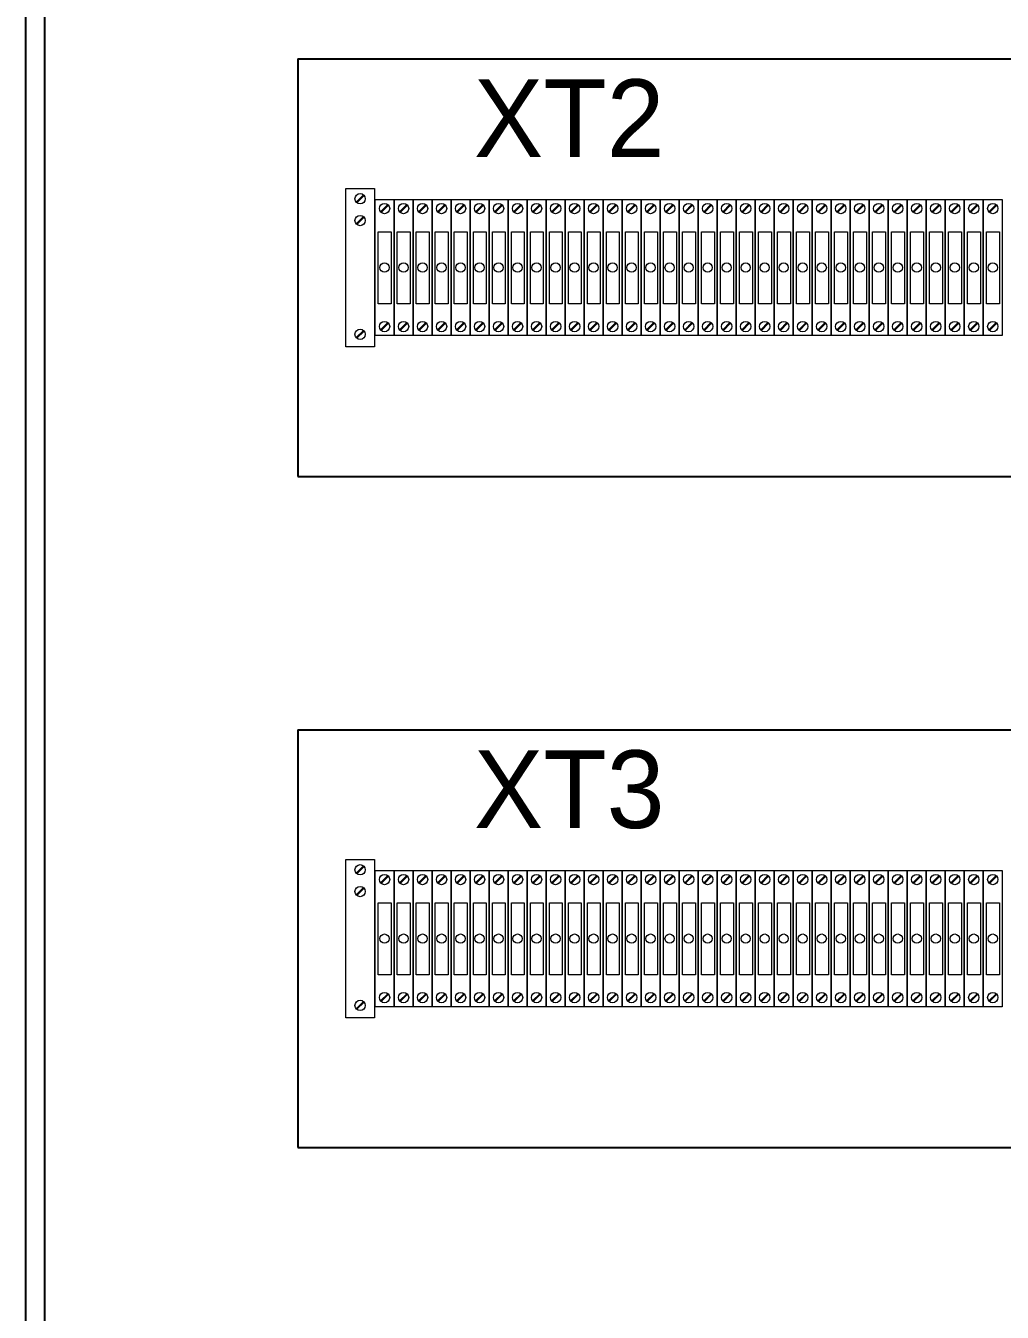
# Model space of a CAD drawing. Header units: millimetres. Extents: x 32626 to 72822, y 60047 to 123188.
# Drawn here: x 49300.3 to 49608.7, y 61860.1 to 62266.4 of the extents above; entities that cross this region are included whole.
import ezdxf

# ---------------------------------------------------------------- set-up
doc = ezdxf.new("R2010")
doc.units = ezdxf.units.MM
doc.header["$LTSCALE"] = 10
doc.layers.add('1轮廓实线层', color=7, linetype='Continuous')
doc.layers.add('6文字层', color=3, linetype='Continuous')
doc.styles.add('样式 1', font='SIMYOU.TTF', dxfattribs={"width": 0.9, "height": 12})

msp = doc.modelspace()

# ---------------------------------------------------------------- linework, layer by layer
at = {"layer": '1轮廓实线层'}
for p, q in [((49300.33, 60770.88), (49300.33, 62670.88)), ((49306.27, 62670.88), (49306.27, 61158.06)), ((49386.27, 62255.97), (49386.27, 62124.03)), ((49386.27, 62255.97), (49914.77, 62255.97)), ((49386.27, 62124.03), (49914.77, 62124.03)), ((49386.27, 62044.03), (49386.27, 61912.09)), ((49386.27, 62044.03), (49914.77, 62044.03)), ((49386.27, 61912.09), (49914.77, 61912.09))]:
    msp.add_line(p, q, dxfattribs=at)
at = {"layer": '1轮廓实线层', "lineweight": 13}
for p, q in [((49401.4, 62215), (49410.4, 62215)), ((49401.4, 62165), (49401.4, 62215)), ((49410.4, 62215), (49410.4, 62165)), ((49404.65, 62210.73), (49406.95, 62213.03)), ((49404.85, 62210.53), (49407.15, 62212.83)), ((49410.61, 62168.54), (49410.61, 62211.54)), ((49410.61, 62211.54), (49416.61, 62211.54)), ((49416.61, 62211.54), (49416.61, 62168.54)), ((49416.62, 62211.54), (49422.62, 62211.54)), ((49416.62, 62168.54), (49416.62, 62211.54)), ((49422.62, 62211.54), (49422.62, 62168.54)), ((49422.62, 62211.54), (49428.62, 62211.54)), ((49422.62, 62168.54), (49422.62, 62211.54)), ((49428.62, 62211.54), (49428.62, 62168.54)), ((49428.62, 62211.54), (49434.62, 62211.54)), ((49428.62, 62168.54), (49428.62, 62211.54)), ((49434.62, 62211.54), (49434.62, 62168.54)), ((49434.62, 62211.54), (49440.62, 62211.54)), ((49434.62, 62168.54), (49434.62, 62211.54)), ((49440.62, 62211.54), (49440.62, 62168.54)), ((49440.62, 62211.54), (49446.62, 62211.54)), ((49440.62, 62168.54), (49440.62, 62211.54)), ((49446.62, 62211.54), (49446.62, 62168.54)), ((49446.62, 62211.54), (49452.62, 62211.54)), ((49446.62, 62168.54), (49446.62, 62211.54)), ((49452.62, 62211.54), (49452.62, 62168.54)), ((49452.62, 62211.54), (49458.62, 62211.54)), ((49452.62, 62168.54), (49452.62, 62211.54)), ((49458.62, 62211.54), (49458.62, 62168.54)), ((49458.62, 62211.54), (49464.62, 62211.54)), ((49458.62, 62168.54), (49458.62, 62211.54)), ((49464.62, 62211.54), (49464.62, 62168.54)), ((49464.63, 62211.54), (49470.63, 62211.54)), ((49464.63, 62168.54), (49464.63, 62211.54)), ((49470.63, 62211.54), (49470.63, 62168.54)), ((49470.63, 62211.54), (49476.63, 62211.54)), ((49470.63, 62168.54), (49470.63, 62211.54)), ((49476.63, 62211.54), (49476.63, 62168.54)), ((49476.63, 62211.54), (49482.63, 62211.54)), ((49476.63, 62168.54), (49476.63, 62211.54)), ((49482.63, 62211.54), (49482.63, 62168.54)), ((49482.63, 62211.54), (49488.63, 62211.54)), ((49482.63, 62168.54), (49482.63, 62211.54)), ((49488.63, 62211.54), (49488.63, 62168.54)), ((49488.63, 62211.54), (49494.63, 62211.54)), ((49488.63, 62168.54), (49488.63, 62211.54)), ((49494.63, 62211.54), (49494.63, 62168.54)), ((49494.63, 62211.54), (49500.63, 62211.54)), ((49494.63, 62168.54), (49494.63, 62211.54)), ((49500.63, 62211.54), (49500.63, 62168.54)), ((49500.63, 62211.54), (49506.63, 62211.54)), ((49500.63, 62168.54), (49500.63, 62211.54)), ((49506.63, 62211.54), (49506.63, 62168.54)), ((49506.64, 62211.54), (49512.64, 62211.54)), ((49506.64, 62168.54), (49506.64, 62211.54)), ((49512.64, 62211.54), (49512.64, 62168.54)), ((49512.64, 62211.54), (49518.64, 62211.54)), ((49512.64, 62168.54), (49512.64, 62211.54)), ((49518.64, 62211.54), (49518.64, 62168.54)), ((49518.64, 62211.54), (49524.64, 62211.54)), ((49518.64, 62168.54), (49518.64, 62211.54)), ((49524.64, 62211.54), (49524.64, 62168.54)), ((49524.64, 62211.54), (49530.64, 62211.54)), ((49524.64, 62168.54), (49524.64, 62211.54)), ((49530.64, 62211.54), (49530.64, 62168.54)), ((49530.64, 62211.54), (49536.64, 62211.54)), ((49530.64, 62168.54), (49530.64, 62211.54)), ((49536.64, 62211.54), (49536.64, 62168.54)), ((49536.64, 62211.54), (49542.64, 62211.54)), ((49536.64, 62168.54), (49536.64, 62211.54)), ((49542.64, 62211.54), (49542.64, 62168.54)), ((49542.64, 62211.54), (49548.64, 62211.54)), ((49542.64, 62168.54), (49542.64, 62211.54)), ((49548.64, 62211.54), (49548.64, 62168.54)), ((49548.64, 62211.54), (49554.64, 62211.54)), ((49548.64, 62168.54), (49548.64, 62211.54)), ((49554.64, 62211.54), (49554.64, 62168.54)), ((49554.65, 62211.54), (49560.65, 62211.54)), ((49554.65, 62168.54), (49554.65, 62211.54)), ((49560.65, 62211.54), (49560.65, 62168.54)), ((49560.65, 62211.54), (49566.65, 62211.54)), ((49560.65, 62168.54), (49560.65, 62211.54)), ((49566.65, 62211.54), (49566.65, 62168.54)), ((49566.65, 62211.54), (49572.65, 62211.54)), ((49566.65, 62168.54), (49566.65, 62211.54)), ((49572.65, 62211.54), (49572.65, 62168.54)), ((49572.65, 62211.54), (49578.65, 62211.54)), ((49572.65, 62168.54), (49572.65, 62211.54)), ((49578.65, 62211.54), (49578.65, 62168.54)), ((49578.65, 62211.54), (49584.65, 62211.54)), ((49578.65, 62168.54), (49578.65, 62211.54)), ((49584.65, 62211.54), (49584.65, 62168.54)), ((49584.65, 62211.54), (49590.65, 62211.54)), ((49584.65, 62168.54), (49584.65, 62211.54)), ((49590.65, 62211.54), (49590.65, 62168.54)), ((49590.65, 62211.54), (49596.65, 62211.54)), ((49590.65, 62168.54), (49590.65, 62211.54)), ((49596.65, 62211.54), (49596.65, 62168.54)), ((49596.66, 62211.54), (49602.66, 62211.54)), ((49596.66, 62168.54), (49596.66, 62211.54)), ((49602.66, 62211.54), (49602.66, 62168.54)), ((49602.66, 62211.54), (49608.66, 62211.54)), ((49602.66, 62168.54), (49602.66, 62211.54)), ((49608.66, 62211.54), (49608.66, 62168.54)), ((49412.36, 62207.64), (49414.66, 62209.94)), ((49412.57, 62207.44), (49414.86, 62209.74)), ((49418.37, 62207.64), (49420.66, 62209.94)), ((49418.57, 62207.44), (49420.87, 62209.74)), ((49424.37, 62207.64), (49426.67, 62209.94)), ((49424.57, 62207.44), (49426.87, 62209.74)), ((49430.37, 62207.64), (49432.67, 62209.94)), ((49430.57, 62207.44), (49432.87, 62209.74)), ((49436.37, 62207.64), (49438.67, 62209.94)), ((49436.57, 62207.44), (49438.87, 62209.74)), ((49442.37, 62207.64), (49444.67, 62209.94)), ((49442.57, 62207.44), (49444.87, 62209.74)), ((49448.37, 62207.64), (49450.67, 62209.94)), ((49448.57, 62207.44), (49450.87, 62209.74)), ((49454.37, 62207.64), (49456.67, 62209.94)), ((49454.58, 62207.44), (49456.87, 62209.74)), ((49460.38, 62207.64), (49462.67, 62209.94)), ((49460.58, 62207.44), (49462.88, 62209.74)), ((49466.38, 62207.64), (49468.67, 62209.94)), ((49466.58, 62207.44), (49468.88, 62209.74)), ((49472.38, 62207.64), (49474.68, 62209.94)), ((49472.58, 62207.44), (49474.88, 62209.74)), ((49478.38, 62207.64), (49480.68, 62209.94)), ((49478.58, 62207.44), (49480.88, 62209.74)), ((49484.38, 62207.64), (49486.68, 62209.94)), ((49484.58, 62207.44), (49486.88, 62209.74)), ((49490.38, 62207.64), (49492.68, 62209.94)), ((49490.58, 62207.44), (49492.88, 62209.74)), ((49496.38, 62207.64), (49498.68, 62209.94)), ((49496.58, 62207.44), (49498.88, 62209.74)), ((49502.38, 62207.64), (49504.68, 62209.94)), ((49502.59, 62207.44), (49504.88, 62209.74)), ((49508.39, 62207.64), (49510.68, 62209.94)), ((49508.59, 62207.44), (49510.89, 62209.74)), ((49514.39, 62207.64), (49516.69, 62209.94)), ((49514.59, 62207.44), (49516.89, 62209.74)), ((49520.39, 62207.64), (49522.69, 62209.94)), ((49520.59, 62207.44), (49522.89, 62209.74)), ((49526.39, 62207.64), (49528.69, 62209.94)), ((49526.59, 62207.44), (49528.89, 62209.74)), ((49532.39, 62207.64), (49534.69, 62209.94)), ((49532.59, 62207.44), (49534.89, 62209.74)), ((49538.39, 62207.64), (49540.69, 62209.94)), ((49538.59, 62207.44), (49540.89, 62209.74)), ((49544.39, 62207.64), (49546.69, 62209.94)), ((49544.6, 62207.44), (49546.89, 62209.74)), ((49550.4, 62207.64), (49552.69, 62209.94)), ((49550.6, 62207.44), (49552.9, 62209.74)), ((49556.4, 62207.64), (49558.69, 62209.94)), ((49556.6, 62207.44), (49558.9, 62209.74)), ((49562.4, 62207.64), (49564.7, 62209.94)), ((49562.6, 62207.44), (49564.9, 62209.74)), ((49568.4, 62207.64), (49570.7, 62209.94)), ((49568.6, 62207.44), (49570.9, 62209.74)), ((49574.4, 62207.64), (49576.7, 62209.94)), ((49574.6, 62207.44), (49576.9, 62209.74)), ((49580.4, 62207.64), (49582.7, 62209.94)), ((49580.6, 62207.44), (49582.9, 62209.74)), ((49586.4, 62207.64), (49588.7, 62209.94)), ((49586.6, 62207.44), (49588.9, 62209.74)), ((49592.4, 62207.64), (49594.7, 62209.94)), ((49592.61, 62207.44), (49594.9, 62209.74)), ((49598.41, 62207.64), (49600.7, 62209.94)), ((49598.61, 62207.44), (49600.91, 62209.74)), ((49604.41, 62207.64), (49606.71, 62209.94)), ((49604.61, 62207.44), (49606.91, 62209.74)), ((49404.65, 62203.86), (49406.95, 62206.15)), ((49404.85, 62203.65), (49407.15, 62205.95)), ((49404.65, 62167.91), (49406.95, 62170.21)), ((49404.85, 62167.71), (49407.15, 62170.01)), ((49412.36, 62170.35), (49414.66, 62172.65)), ((49412.57, 62170.15), (49414.86, 62172.44)), ((49418.37, 62170.35), (49420.66, 62172.65)), ((49418.57, 62170.15), (49420.87, 62172.44)), ((49424.37, 62170.35), (49426.67, 62172.65)), ((49424.57, 62170.15), (49426.87, 62172.44)), ((49430.37, 62170.35), (49432.67, 62172.65)), ((49430.57, 62170.15), (49432.87, 62172.44)), ((49436.37, 62170.35), (49438.67, 62172.65)), ((49436.57, 62170.15), (49438.87, 62172.44)), ((49442.37, 62170.35), (49444.67, 62172.65)), ((49442.57, 62170.15), (49444.87, 62172.44)), ((49448.37, 62170.35), (49450.67, 62172.65)), ((49448.57, 62170.15), (49450.87, 62172.44)), ((49454.37, 62170.35), (49456.67, 62172.65)), ((49454.58, 62170.15), (49456.87, 62172.44)), ((49460.38, 62170.35), (49462.67, 62172.65)), ((49460.58, 62170.15), (49462.88, 62172.44)), ((49466.38, 62170.35), (49468.67, 62172.65)), ((49466.58, 62170.15), (49468.88, 62172.44)), ((49472.38, 62170.35), (49474.68, 62172.65)), ((49472.58, 62170.15), (49474.88, 62172.44)), ((49478.38, 62170.35), (49480.68, 62172.65)), ((49478.58, 62170.15), (49480.88, 62172.44)), ((49484.38, 62170.35), (49486.68, 62172.65)), ((49484.58, 62170.15), (49486.88, 62172.44)), ((49490.38, 62170.35), (49492.68, 62172.65)), ((49490.58, 62170.15), (49492.88, 62172.44)), ((49496.38, 62170.35), (49498.68, 62172.65)), ((49496.58, 62170.15), (49498.88, 62172.44)), ((49502.38, 62170.35), (49504.68, 62172.65)), ((49502.59, 62170.15), (49504.88, 62172.44)), ((49508.39, 62170.35), (49510.68, 62172.65)), ((49508.59, 62170.15), (49510.89, 62172.44)), ((49514.39, 62170.35), (49516.69, 62172.65)), ((49514.59, 62170.15), (49516.89, 62172.44)), ((49520.39, 62170.35), (49522.69, 62172.65)), ((49520.59, 62170.15), (49522.89, 62172.44)), ((49526.39, 62170.35), (49528.69, 62172.65)), ((49526.59, 62170.15), (49528.89, 62172.44)), ((49532.39, 62170.35), (49534.69, 62172.65)), ((49532.59, 62170.15), (49534.89, 62172.44)), ((49538.39, 62170.35), (49540.69, 62172.65)), ((49538.59, 62170.15), (49540.89, 62172.44)), ((49544.39, 62170.35), (49546.69, 62172.65)), ((49544.6, 62170.15), (49546.89, 62172.44)), ((49550.4, 62170.35), (49552.69, 62172.65)), ((49550.6, 62170.15), (49552.9, 62172.44)), ((49556.4, 62170.35), (49558.69, 62172.65)), ((49556.6, 62170.15), (49558.9, 62172.44)), ((49562.4, 62170.35), (49564.7, 62172.65)), ((49562.6, 62170.15), (49564.9, 62172.44)), ((49568.4, 62170.35), (49570.7, 62172.65)), ((49568.6, 62170.15), (49570.9, 62172.44)), ((49574.4, 62170.35), (49576.7, 62172.65)), ((49574.6, 62170.15), (49576.9, 62172.44)), ((49580.4, 62170.35), (49582.7, 62172.65)), ((49580.6, 62170.15), (49582.9, 62172.44)), ((49586.4, 62170.35), (49588.7, 62172.65)), ((49586.6, 62170.15), (49588.9, 62172.44)), ((49592.4, 62170.35), (49594.7, 62172.65)), ((49592.61, 62170.15), (49594.9, 62172.44)), ((49598.41, 62170.35), (49600.7, 62172.65)), ((49598.61, 62170.15), (49600.91, 62172.44)), ((49604.41, 62170.35), (49606.71, 62172.65)), ((49604.61, 62170.15), (49606.91, 62172.44)), ((49416.61, 62168.54), (49410.61, 62168.54)), ((49422.62, 62168.54), (49416.62, 62168.54)), ((49428.62, 62168.54), (49422.62, 62168.54)), ((49434.62, 62168.54), (49428.62, 62168.54)), ((49440.62, 62168.54), (49434.62, 62168.54)), ((49446.62, 62168.54), (49440.62, 62168.54)), ((49452.62, 62168.54), (49446.62, 62168.54)), ((49458.62, 62168.54), (49452.62, 62168.54)), ((49464.62, 62168.54), (49458.62, 62168.54)), ((49470.63, 62168.54), (49464.63, 62168.54)), ((49476.63, 62168.54), (49470.63, 62168.54)), ((49482.63, 62168.54), (49476.63, 62168.54)), ((49488.63, 62168.54), (49482.63, 62168.54)), ((49494.63, 62168.54), (49488.63, 62168.54)), ((49500.63, 62168.54), (49494.63, 62168.54)), ((49506.63, 62168.54), (49500.63, 62168.54)), ((49512.64, 62168.54), (49506.64, 62168.54)), ((49518.64, 62168.54), (49512.64, 62168.54)), ((49524.64, 62168.54), (49518.64, 62168.54)), ((49530.64, 62168.54), (49524.64, 62168.54)), ((49536.64, 62168.54), (49530.64, 62168.54)), ((49542.64, 62168.54), (49536.64, 62168.54)), ((49548.64, 62168.54), (49542.64, 62168.54)), ((49554.64, 62168.54), (49548.64, 62168.54)), ((49560.65, 62168.54), (49554.65, 62168.54)), ((49566.65, 62168.54), (49560.65, 62168.54)), ((49572.65, 62168.54), (49566.65, 62168.54)), ((49578.65, 62168.54), (49572.65, 62168.54)), ((49584.65, 62168.54), (49578.65, 62168.54)), ((49590.65, 62168.54), (49584.65, 62168.54)), ((49596.65, 62168.54), (49590.65, 62168.54)), ((49602.66, 62168.54), (49596.66, 62168.54)), ((49608.66, 62168.54), (49602.66, 62168.54)), ((49410.4, 62165), (49401.4, 62165)), ((49401.4, 62003.06), (49410.4, 62003.06)), ((49401.4, 61953.06), (49401.4, 62003.06)), ((49404.65, 61998.79), (49406.95, 62001.09)), ((49404.85, 61998.59), (49407.15, 62000.89)), ((49410.4, 62003.06), (49410.4, 61953.06)), ((49410.61, 61956.6), (49410.61, 61999.6)), ((49410.61, 61999.6), (49416.61, 61999.6)), ((49416.61, 61999.6), (49416.61, 61956.6)), ((49416.62, 61999.6), (49422.62, 61999.6)), ((49416.62, 61956.6), (49416.62, 61999.6)), ((49422.62, 61999.6), (49422.62, 61956.6)), ((49422.62, 61999.6), (49428.62, 61999.6)), ((49422.62, 61956.6), (49422.62, 61999.6)), ((49428.62, 61999.6), (49428.62, 61956.6)), ((49428.62, 61999.6), (49434.62, 61999.6)), ((49428.62, 61956.6), (49428.62, 61999.6)), ((49434.62, 61999.6), (49434.62, 61956.6)), ((49434.62, 61999.6), (49440.62, 61999.6)), ((49434.62, 61956.6), (49434.62, 61999.6)), ((49440.62, 61999.6), (49440.62, 61956.6)), ((49440.62, 61999.6), (49446.62, 61999.6)), ((49440.62, 61956.6), (49440.62, 61999.6)), ((49446.62, 61999.6), (49446.62, 61956.6)), ((49446.62, 61999.6), (49452.62, 61999.6)), ((49446.62, 61956.6), (49446.62, 61999.6)), ((49452.62, 61999.6), (49452.62, 61956.6)), ((49452.62, 61999.6), (49458.62, 61999.6)), ((49452.62, 61956.6), (49452.62, 61999.6)), ((49458.62, 61999.6), (49458.62, 61956.6)), ((49458.62, 61999.6), (49464.62, 61999.6)), ((49458.62, 61956.6), (49458.62, 61999.6)), ((49464.62, 61999.6), (49464.62, 61956.6)), ((49464.63, 61999.6), (49470.63, 61999.6)), ((49464.63, 61956.6), (49464.63, 61999.6)), ((49470.63, 61999.6), (49470.63, 61956.6)), ((49470.63, 61999.6), (49476.63, 61999.6)), ((49470.63, 61956.6), (49470.63, 61999.6)), ((49476.63, 61999.6), (49476.63, 61956.6)), ((49476.63, 61999.6), (49482.63, 61999.6)), ((49476.63, 61956.6), (49476.63, 61999.6)), ((49482.63, 61999.6), (49482.63, 61956.6)), ((49482.63, 61999.6), (49488.63, 61999.6)), ((49482.63, 61956.6), (49482.63, 61999.6)), ((49488.63, 61999.6), (49488.63, 61956.6)), ((49488.63, 61999.6), (49494.63, 61999.6)), ((49488.63, 61956.6), (49488.63, 61999.6)), ((49494.63, 61999.6), (49494.63, 61956.6)), ((49494.63, 61999.6), (49500.63, 61999.6)), ((49494.63, 61956.6), (49494.63, 61999.6)), ((49500.63, 61999.6), (49500.63, 61956.6)), ((49500.63, 61999.6), (49506.63, 61999.6)), ((49500.63, 61956.6), (49500.63, 61999.6)), ((49506.63, 61999.6), (49506.63, 61956.6)), ((49506.64, 61999.6), (49512.64, 61999.6)), ((49506.64, 61956.6), (49506.64, 61999.6)), ((49512.64, 61999.6), (49512.64, 61956.6)), ((49512.64, 61999.6), (49518.64, 61999.6)), ((49512.64, 61956.6), (49512.64, 61999.6)), ((49518.64, 61999.6), (49518.64, 61956.6)), ((49518.64, 61999.6), (49524.64, 61999.6)), ((49518.64, 61956.6), (49518.64, 61999.6)), ((49524.64, 61999.6), (49524.64, 61956.6)), ((49524.64, 61999.6), (49530.64, 61999.6)), ((49524.64, 61956.6), (49524.64, 61999.6)), ((49530.64, 61999.6), (49530.64, 61956.6)), ((49530.64, 61999.6), (49536.64, 61999.6)), ((49530.64, 61956.6), (49530.64, 61999.6)), ((49536.64, 61999.6), (49536.64, 61956.6)), ((49536.64, 61999.6), (49542.64, 61999.6)), ((49536.64, 61956.6), (49536.64, 61999.6)), ((49542.64, 61999.6), (49542.64, 61956.6)), ((49542.64, 61999.6), (49548.64, 61999.6)), ((49542.64, 61956.6), (49542.64, 61999.6)), ((49548.64, 61999.6), (49548.64, 61956.6)), ((49548.64, 61999.6), (49554.64, 61999.6)), ((49548.64, 61956.6), (49548.64, 61999.6)), ((49554.64, 61999.6), (49554.64, 61956.6)), ((49554.65, 61999.6), (49560.65, 61999.6)), ((49554.65, 61956.6), (49554.65, 61999.6)), ((49560.65, 61999.6), (49560.65, 61956.6)), ((49560.65, 61999.6), (49566.65, 61999.6)), ((49560.65, 61956.6), (49560.65, 61999.6)), ((49566.65, 61999.6), (49566.65, 61956.6)), ((49566.65, 61999.6), (49572.65, 61999.6)), ((49566.65, 61956.6), (49566.65, 61999.6)), ((49572.65, 61999.6), (49572.65, 61956.6)), ((49572.65, 61999.6), (49578.65, 61999.6)), ((49572.65, 61956.6), (49572.65, 61999.6)), ((49578.65, 61999.6), (49578.65, 61956.6)), ((49578.65, 61999.6), (49584.65, 61999.6)), ((49578.65, 61956.6), (49578.65, 61999.6)), ((49584.65, 61999.6), (49584.65, 61956.6)), ((49584.65, 61999.6), (49590.65, 61999.6)), ((49584.65, 61956.6), (49584.65, 61999.6)), ((49590.65, 61999.6), (49590.65, 61956.6)), ((49590.65, 61999.6), (49596.65, 61999.6)), ((49590.65, 61956.6), (49590.65, 61999.6)), ((49596.65, 61999.6), (49596.65, 61956.6)), ((49596.66, 61999.6), (49602.66, 61999.6)), ((49596.66, 61956.6), (49596.66, 61999.6)), ((49602.66, 61999.6), (49602.66, 61956.6)), ((49602.66, 61999.6), (49608.66, 61999.6)), ((49602.66, 61956.6), (49602.66, 61999.6)), ((49608.66, 61999.6), (49608.66, 61956.6)), ((49412.36, 61995.7), (49414.66, 61998)), ((49412.57, 61995.5), (49414.86, 61997.8)), ((49418.37, 61995.7), (49420.66, 61998)), ((49418.57, 61995.5), (49420.87, 61997.8)), ((49424.37, 61995.7), (49426.67, 61998)), ((49424.57, 61995.5), (49426.87, 61997.8)), ((49430.37, 61995.7), (49432.67, 61998)), ((49430.57, 61995.5), (49432.87, 61997.8)), ((49436.37, 61995.7), (49438.67, 61998)), ((49436.57, 61995.5), (49438.87, 61997.8)), ((49442.37, 61995.7), (49444.67, 61998)), ((49442.57, 61995.5), (49444.87, 61997.8)), ((49448.37, 61995.7), (49450.67, 61998)), ((49448.57, 61995.5), (49450.87, 61997.8)), ((49454.37, 61995.7), (49456.67, 61998)), ((49454.58, 61995.5), (49456.87, 61997.8)), ((49460.38, 61995.7), (49462.67, 61998)), ((49460.58, 61995.5), (49462.88, 61997.8)), ((49466.38, 61995.7), (49468.67, 61998)), ((49466.58, 61995.5), (49468.88, 61997.8)), ((49472.38, 61995.7), (49474.68, 61998)), ((49472.58, 61995.5), (49474.88, 61997.8)), ((49478.38, 61995.7), (49480.68, 61998)), ((49478.58, 61995.5), (49480.88, 61997.8)), ((49484.38, 61995.7), (49486.68, 61998)), ((49484.58, 61995.5), (49486.88, 61997.8)), ((49490.38, 61995.7), (49492.68, 61998)), ((49490.58, 61995.5), (49492.88, 61997.8)), ((49496.38, 61995.7), (49498.68, 61998)), ((49496.58, 61995.5), (49498.88, 61997.8)), ((49502.38, 61995.7), (49504.68, 61998)), ((49502.59, 61995.5), (49504.88, 61997.8)), ((49508.39, 61995.7), (49510.68, 61998)), ((49508.59, 61995.5), (49510.89, 61997.8)), ((49514.39, 61995.7), (49516.69, 61998)), ((49514.59, 61995.5), (49516.89, 61997.8)), ((49520.39, 61995.7), (49522.69, 61998)), ((49520.59, 61995.5), (49522.89, 61997.8)), ((49526.39, 61995.7), (49528.69, 61998)), ((49526.59, 61995.5), (49528.89, 61997.8)), ((49532.39, 61995.7), (49534.69, 61998)), ((49532.59, 61995.5), (49534.89, 61997.8)), ((49538.39, 61995.7), (49540.69, 61998)), ((49538.59, 61995.5), (49540.89, 61997.8)), ((49544.39, 61995.7), (49546.69, 61998)), ((49544.6, 61995.5), (49546.89, 61997.8)), ((49550.4, 61995.7), (49552.69, 61998)), ((49550.6, 61995.5), (49552.9, 61997.8)), ((49556.4, 61995.7), (49558.69, 61998)), ((49556.6, 61995.5), (49558.9, 61997.8)), ((49562.4, 61995.7), (49564.7, 61998)), ((49562.6, 61995.5), (49564.9, 61997.8)), ((49568.4, 61995.7), (49570.7, 61998)), ((49568.6, 61995.5), (49570.9, 61997.8)), ((49574.4, 61995.7), (49576.7, 61998)), ((49574.6, 61995.5), (49576.9, 61997.8)), ((49580.4, 61995.7), (49582.7, 61998)), ((49580.6, 61995.5), (49582.9, 61997.8)), ((49586.4, 61995.7), (49588.7, 61998)), ((49586.6, 61995.5), (49588.9, 61997.8)), ((49592.4, 61995.7), (49594.7, 61998)), ((49592.61, 61995.5), (49594.9, 61997.8)), ((49598.41, 61995.7), (49600.7, 61998)), ((49598.61, 61995.5), (49600.91, 61997.8)), ((49604.41, 61995.7), (49606.71, 61998)), ((49604.61, 61995.5), (49606.91, 61997.8)), ((49404.65, 61991.92), (49406.95, 61994.22)), ((49404.85, 61991.72), (49407.15, 61994.01)), ((49412.36, 61958.41), (49414.66, 61960.71)), ((49412.57, 61958.21), (49414.86, 61960.51)), ((49418.37, 61958.41), (49420.66, 61960.71)), ((49418.57, 61958.21), (49420.87, 61960.51)), ((49424.37, 61958.41), (49426.67, 61960.71)), ((49424.57, 61958.21), (49426.87, 61960.51)), ((49430.37, 61958.41), (49432.67, 61960.71)), ((49430.57, 61958.21), (49432.87, 61960.51)), ((49436.37, 61958.41), (49438.67, 61960.71)), ((49436.57, 61958.21), (49438.87, 61960.51)), ((49442.37, 61958.41), (49444.67, 61960.71)), ((49442.57, 61958.21), (49444.87, 61960.51)), ((49448.37, 61958.41), (49450.67, 61960.71)), ((49448.57, 61958.21), (49450.87, 61960.51)), ((49454.37, 61958.41), (49456.67, 61960.71)), ((49454.58, 61958.21), (49456.87, 61960.51)), ((49460.38, 61958.41), (49462.67, 61960.71)), ((49460.58, 61958.21), (49462.88, 61960.51)), ((49466.38, 61958.41), (49468.67, 61960.71)), ((49466.58, 61958.21), (49468.88, 61960.51)), ((49472.38, 61958.41), (49474.68, 61960.71)), ((49472.58, 61958.21), (49474.88, 61960.51)), ((49478.38, 61958.41), (49480.68, 61960.71)), ((49478.58, 61958.21), (49480.88, 61960.51)), ((49484.38, 61958.41), (49486.68, 61960.71)), ((49484.58, 61958.21), (49486.88, 61960.51)), ((49490.38, 61958.41), (49492.68, 61960.71)), ((49490.58, 61958.21), (49492.88, 61960.51)), ((49496.38, 61958.41), (49498.68, 61960.71)), ((49496.58, 61958.21), (49498.88, 61960.51)), ((49502.38, 61958.41), (49504.68, 61960.71)), ((49502.59, 61958.21), (49504.88, 61960.51)), ((49508.39, 61958.41), (49510.68, 61960.71)), ((49508.59, 61958.21), (49510.89, 61960.51)), ((49514.39, 61958.41), (49516.69, 61960.71)), ((49514.59, 61958.21), (49516.89, 61960.51)), ((49520.39, 61958.41), (49522.69, 61960.71)), ((49520.59, 61958.21), (49522.89, 61960.51)), ((49526.39, 61958.41), (49528.69, 61960.71)), ((49526.59, 61958.21), (49528.89, 61960.51)), ((49532.39, 61958.41), (49534.69, 61960.71)), ((49532.59, 61958.21), (49534.89, 61960.51)), ((49538.39, 61958.41), (49540.69, 61960.71)), ((49538.59, 61958.21), (49540.89, 61960.51)), ((49544.39, 61958.41), (49546.69, 61960.71)), ((49544.6, 61958.21), (49546.89, 61960.51)), ((49550.4, 61958.41), (49552.69, 61960.71)), ((49550.6, 61958.21), (49552.9, 61960.51)), ((49556.4, 61958.41), (49558.69, 61960.71)), ((49556.6, 61958.21), (49558.9, 61960.51)), ((49562.4, 61958.41), (49564.7, 61960.71)), ((49562.6, 61958.21), (49564.9, 61960.51)), ((49568.4, 61958.41), (49570.7, 61960.71)), ((49568.6, 61958.21), (49570.9, 61960.51)), ((49574.4, 61958.41), (49576.7, 61960.71)), ((49574.6, 61958.21), (49576.9, 61960.51)), ((49580.4, 61958.41), (49582.7, 61960.71)), ((49580.6, 61958.21), (49582.9, 61960.51)), ((49586.4, 61958.41), (49588.7, 61960.71)), ((49586.6, 61958.21), (49588.9, 61960.51)), ((49592.4, 61958.41), (49594.7, 61960.71)), ((49592.61, 61958.21), (49594.9, 61960.51)), ((49598.41, 61958.41), (49600.7, 61960.71)), ((49598.61, 61958.21), (49600.91, 61960.51)), ((49604.41, 61958.41), (49606.71, 61960.71)), ((49604.61, 61958.21), (49606.91, 61960.51)), ((49404.65, 61955.97), (49406.95, 61958.27)), ((49404.85, 61955.77), (49407.15, 61958.07)), ((49416.61, 61956.6), (49410.61, 61956.6)), ((49422.62, 61956.6), (49416.62, 61956.6)), ((49428.62, 61956.6), (49422.62, 61956.6)), ((49434.62, 61956.6), (49428.62, 61956.6)), ((49440.62, 61956.6), (49434.62, 61956.6)), ((49446.62, 61956.6), (49440.62, 61956.6)), ((49452.62, 61956.6), (49446.62, 61956.6)), ((49458.62, 61956.6), (49452.62, 61956.6)), ((49464.62, 61956.6), (49458.62, 61956.6)), ((49470.63, 61956.6), (49464.63, 61956.6)), ((49476.63, 61956.6), (49470.63, 61956.6)), ((49482.63, 61956.6), (49476.63, 61956.6)), ((49488.63, 61956.6), (49482.63, 61956.6)), ((49494.63, 61956.6), (49488.63, 61956.6)), ((49500.63, 61956.6), (49494.63, 61956.6)), ((49506.63, 61956.6), (49500.63, 61956.6)), ((49512.64, 61956.6), (49506.64, 61956.6)), ((49518.64, 61956.6), (49512.64, 61956.6)), ((49524.64, 61956.6), (49518.64, 61956.6)), ((49530.64, 61956.6), (49524.64, 61956.6)), ((49536.64, 61956.6), (49530.64, 61956.6)), ((49542.64, 61956.6), (49536.64, 61956.6)), ((49548.64, 61956.6), (49542.64, 61956.6)), ((49554.64, 61956.6), (49548.64, 61956.6)), ((49560.65, 61956.6), (49554.65, 61956.6)), ((49566.65, 61956.6), (49560.65, 61956.6)), ((49572.65, 61956.6), (49566.65, 61956.6)), ((49578.65, 61956.6), (49572.65, 61956.6)), ((49584.65, 61956.6), (49578.65, 61956.6)), ((49590.65, 61956.6), (49584.65, 61956.6)), ((49596.65, 61956.6), (49590.65, 61956.6)), ((49602.66, 61956.6), (49596.66, 61956.6)), ((49608.66, 61956.6), (49602.66, 61956.6)), ((49410.4, 61953.06), (49401.4, 61953.06))]:
    msp.add_line(p, q, dxfattribs=at)
for points in [[(49411.65, 62201.37), (49415.73, 62201.37), (49415.73, 62178.62), (49411.65, 62178.62)], [(49417.65, 62201.37), (49421.73, 62201.37), (49421.73, 62178.62), (49417.65, 62178.62)], [(49423.65, 62201.37), (49427.73, 62201.37), (49427.73, 62178.62), (49423.65, 62178.62)], [(49429.65, 62201.37), (49433.73, 62201.37), (49433.73, 62178.62), (49429.65, 62178.62)], [(49435.65, 62201.37), (49439.73, 62201.37), (49439.73, 62178.62), (49435.65, 62178.62)], [(49441.66, 62201.37), (49445.74, 62201.37), (49445.74, 62178.62), (49441.66, 62178.62)], [(49447.66, 62201.37), (49451.74, 62201.37), (49451.74, 62178.62), (49447.66, 62178.62)], [(49453.66, 62201.37), (49457.74, 62201.37), (49457.74, 62178.62), (49453.66, 62178.62)], [(49459.66, 62201.37), (49463.74, 62201.37), (49463.74, 62178.62), (49459.66, 62178.62)], [(49465.66, 62201.37), (49469.74, 62201.37), (49469.74, 62178.62), (49465.66, 62178.62)], [(49471.66, 62201.37), (49475.74, 62201.37), (49475.74, 62178.62), (49471.66, 62178.62)], [(49477.66, 62201.37), (49481.74, 62201.37), (49481.74, 62178.62), (49477.66, 62178.62)], [(49483.66, 62201.37), (49487.75, 62201.37), (49487.75, 62178.62), (49483.66, 62178.62)], [(49489.67, 62201.37), (49493.75, 62201.37), (49493.75, 62178.62), (49489.67, 62178.62)], [(49495.67, 62201.37), (49499.75, 62201.37), (49499.75, 62178.62), (49495.67, 62178.62)], [(49501.67, 62201.37), (49505.75, 62201.37), (49505.75, 62178.62), (49501.67, 62178.62)], [(49507.67, 62201.37), (49511.75, 62201.37), (49511.75, 62178.62), (49507.67, 62178.62)], [(49513.67, 62201.37), (49517.75, 62201.37), (49517.75, 62178.62), (49513.67, 62178.62)], [(49519.67, 62201.37), (49523.75, 62201.37), (49523.75, 62178.62), (49519.67, 62178.62)], [(49525.67, 62201.37), (49529.75, 62201.37), (49529.75, 62178.62), (49525.67, 62178.62)], [(49531.68, 62201.37), (49535.76, 62201.37), (49535.76, 62178.62), (49531.68, 62178.62)], [(49537.68, 62201.37), (49541.76, 62201.37), (49541.76, 62178.62), (49537.68, 62178.62)], [(49543.68, 62201.37), (49547.76, 62201.37), (49547.76, 62178.62), (49543.68, 62178.62)], [(49549.68, 62201.37), (49553.76, 62201.37), (49553.76, 62178.62), (49549.68, 62178.62)], [(49555.68, 62201.37), (49559.76, 62201.37), (49559.76, 62178.62), (49555.68, 62178.62)], [(49561.68, 62201.37), (49565.76, 62201.37), (49565.76, 62178.62), (49561.68, 62178.62)], [(49567.68, 62201.37), (49571.76, 62201.37), (49571.76, 62178.62), (49567.68, 62178.62)], [(49573.69, 62201.37), (49577.77, 62201.37), (49577.77, 62178.62), (49573.69, 62178.62)], [(49579.69, 62201.37), (49583.77, 62201.37), (49583.77, 62178.62), (49579.69, 62178.62)], [(49585.69, 62201.37), (49589.77, 62201.37), (49589.77, 62178.62), (49585.69, 62178.62)], [(49591.69, 62201.37), (49595.77, 62201.37), (49595.77, 62178.62), (49591.69, 62178.62)], [(49597.69, 62201.37), (49601.77, 62201.37), (49601.77, 62178.62), (49597.69, 62178.62)], [(49603.69, 62201.37), (49607.77, 62201.37), (49607.77, 62178.62), (49603.69, 62178.62)], [(49411.65, 61989.44), (49415.73, 61989.44), (49415.73, 61966.68), (49411.65, 61966.68)], [(49417.65, 61989.44), (49421.73, 61989.44), (49421.73, 61966.68), (49417.65, 61966.68)], [(49423.65, 61989.44), (49427.73, 61989.44), (49427.73, 61966.68), (49423.65, 61966.68)], [(49429.65, 61989.44), (49433.73, 61989.44), (49433.73, 61966.68), (49429.65, 61966.68)], [(49435.65, 61989.44), (49439.73, 61989.44), (49439.73, 61966.68), (49435.65, 61966.68)], [(49441.66, 61989.44), (49445.74, 61989.44), (49445.74, 61966.68), (49441.66, 61966.68)], [(49447.66, 61989.44), (49451.74, 61989.44), (49451.74, 61966.68), (49447.66, 61966.68)], [(49453.66, 61989.44), (49457.74, 61989.44), (49457.74, 61966.68), (49453.66, 61966.68)], [(49459.66, 61989.44), (49463.74, 61989.44), (49463.74, 61966.68), (49459.66, 61966.68)], [(49465.66, 61989.44), (49469.74, 61989.44), (49469.74, 61966.68), (49465.66, 61966.68)], [(49471.66, 61989.44), (49475.74, 61989.44), (49475.74, 61966.68), (49471.66, 61966.68)], [(49477.66, 61989.44), (49481.74, 61989.44), (49481.74, 61966.68), (49477.66, 61966.68)], [(49483.66, 61989.44), (49487.75, 61989.44), (49487.75, 61966.68), (49483.66, 61966.68)], [(49489.67, 61989.44), (49493.75, 61989.44), (49493.75, 61966.68), (49489.67, 61966.68)], [(49495.67, 61989.44), (49499.75, 61989.44), (49499.75, 61966.68), (49495.67, 61966.68)], [(49501.67, 61989.44), (49505.75, 61989.44), (49505.75, 61966.68), (49501.67, 61966.68)], [(49507.67, 61989.44), (49511.75, 61989.44), (49511.75, 61966.68), (49507.67, 61966.68)], [(49513.67, 61989.44), (49517.75, 61989.44), (49517.75, 61966.68), (49513.67, 61966.68)], [(49519.67, 61989.44), (49523.75, 61989.44), (49523.75, 61966.68), (49519.67, 61966.68)], [(49525.67, 61989.44), (49529.75, 61989.44), (49529.75, 61966.68), (49525.67, 61966.68)], [(49531.68, 61989.44), (49535.76, 61989.44), (49535.76, 61966.68), (49531.68, 61966.68)], [(49537.68, 61989.44), (49541.76, 61989.44), (49541.76, 61966.68), (49537.68, 61966.68)], [(49543.68, 61989.44), (49547.76, 61989.44), (49547.76, 61966.68), (49543.68, 61966.68)], [(49549.68, 61989.44), (49553.76, 61989.44), (49553.76, 61966.68), (49549.68, 61966.68)], [(49555.68, 61989.44), (49559.76, 61989.44), (49559.76, 61966.68), (49555.68, 61966.68)], [(49561.68, 61989.44), (49565.76, 61989.44), (49565.76, 61966.68), (49561.68, 61966.68)], [(49567.68, 61989.44), (49571.76, 61989.44), (49571.76, 61966.68), (49567.68, 61966.68)], [(49573.69, 61989.44), (49577.77, 61989.44), (49577.77, 61966.68), (49573.69, 61966.68)], [(49579.69, 61989.44), (49583.77, 61989.44), (49583.77, 61966.68), (49579.69, 61966.68)], [(49585.69, 61989.44), (49589.77, 61989.44), (49589.77, 61966.68), (49585.69, 61966.68)], [(49591.69, 61989.44), (49595.77, 61989.44), (49595.77, 61966.68), (49591.69, 61966.68)], [(49597.69, 61989.44), (49601.77, 61989.44), (49601.77, 61966.68), (49597.69, 61966.68)], [(49603.69, 61989.44), (49607.77, 61989.44), (49607.77, 61966.68), (49603.69, 61966.68)]]:
    msp.add_lwpolyline(points, close=True, dxfattribs=at)
for centre, radius in [((49405.9, 62211.78), 1.63), ((49405.9, 62204.9), 1.63), ((49413.61, 62208.69), 1.63), ((49419.62, 62208.69), 1.63), ((49425.62, 62208.69), 1.63), ((49431.62, 62208.69), 1.63), ((49437.62, 62208.69), 1.63), ((49443.62, 62208.69), 1.63), ((49449.62, 62208.69), 1.63), ((49455.62, 62208.69), 1.63), ((49461.62, 62208.69), 1.63), ((49467.63, 62208.69), 1.63), ((49473.63, 62208.69), 1.63), ((49479.63, 62208.69), 1.63), ((49485.63, 62208.69), 1.63), ((49491.63, 62208.69), 1.63), ((49497.63, 62208.69), 1.63), ((49503.63, 62208.69), 1.63), ((49509.64, 62208.69), 1.63), ((49515.64, 62208.69), 1.63), ((49521.64, 62208.69), 1.63), ((49527.64, 62208.69), 1.63), ((49533.64, 62208.69), 1.63), ((49539.64, 62208.69), 1.63), ((49545.64, 62208.69), 1.63), ((49551.64, 62208.69), 1.63), ((49557.65, 62208.69), 1.63), ((49563.65, 62208.69), 1.63), ((49569.65, 62208.69), 1.63), ((49575.65, 62208.69), 1.63), ((49581.65, 62208.69), 1.63), ((49587.65, 62208.69), 1.63), ((49593.65, 62208.69), 1.63), ((49599.66, 62208.69), 1.63), ((49605.66, 62208.69), 1.63), ((49413.61, 62190.04), 1.47), ((49419.62, 62190.04), 1.47), ((49425.62, 62190.04), 1.47), ((49431.62, 62190.04), 1.47), ((49437.62, 62190.04), 1.47), ((49443.62, 62190.04), 1.47), ((49449.62, 62190.04), 1.47), ((49455.62, 62190.04), 1.47), ((49461.62, 62190.04), 1.47), ((49467.63, 62190.04), 1.47), ((49473.63, 62190.04), 1.47), ((49479.63, 62190.04), 1.47), ((49485.63, 62190.04), 1.47), ((49491.63, 62190.04), 1.47), ((49497.63, 62190.04), 1.47), ((49503.63, 62190.04), 1.47), ((49509.64, 62190.04), 1.47), ((49515.64, 62190.04), 1.47), ((49521.64, 62190.04), 1.47), ((49527.64, 62190.04), 1.47), ((49533.64, 62190.04), 1.47), ((49539.64, 62190.04), 1.47), ((49545.64, 62190.04), 1.47), ((49551.64, 62190.04), 1.47), ((49557.65, 62190.04), 1.47), ((49563.65, 62190.04), 1.47), ((49569.65, 62190.04), 1.47), ((49575.65, 62190.04), 1.47), ((49581.65, 62190.04), 1.47), ((49587.65, 62190.04), 1.47), ((49593.65, 62190.04), 1.47), ((49599.66, 62190.04), 1.47), ((49605.66, 62190.04), 1.47), ((49405.9, 62168.96), 1.63), ((49413.61, 62171.4), 1.63), ((49419.62, 62171.4), 1.63), ((49425.62, 62171.4), 1.63), ((49431.62, 62171.4), 1.63), ((49437.62, 62171.4), 1.63), ((49443.62, 62171.4), 1.63), ((49449.62, 62171.4), 1.63), ((49455.62, 62171.4), 1.63), ((49461.62, 62171.4), 1.63), ((49467.63, 62171.4), 1.63), ((49473.63, 62171.4), 1.63), ((49479.63, 62171.4), 1.63), ((49485.63, 62171.4), 1.63), ((49491.63, 62171.4), 1.63), ((49497.63, 62171.4), 1.63), ((49503.63, 62171.4), 1.63), ((49509.64, 62171.4), 1.63), ((49515.64, 62171.4), 1.63), ((49521.64, 62171.4), 1.63), ((49527.64, 62171.4), 1.63), ((49533.64, 62171.4), 1.63), ((49539.64, 62171.4), 1.63), ((49545.64, 62171.4), 1.63), ((49551.64, 62171.4), 1.63), ((49557.65, 62171.4), 1.63), ((49563.65, 62171.4), 1.63), ((49569.65, 62171.4), 1.63), ((49575.65, 62171.4), 1.63), ((49581.65, 62171.4), 1.63), ((49587.65, 62171.4), 1.63), ((49593.65, 62171.4), 1.63), ((49599.66, 62171.4), 1.63), ((49605.66, 62171.4), 1.63), ((49405.9, 61999.84), 1.63), ((49413.61, 61996.75), 1.63), ((49419.62, 61996.75), 1.63), ((49425.62, 61996.75), 1.63), ((49431.62, 61996.75), 1.63), ((49437.62, 61996.75), 1.63), ((49443.62, 61996.75), 1.63), ((49449.62, 61996.75), 1.63), ((49455.62, 61996.75), 1.63), ((49461.62, 61996.75), 1.63), ((49467.63, 61996.75), 1.63), ((49473.63, 61996.75), 1.63), ((49479.63, 61996.75), 1.63), ((49485.63, 61996.75), 1.63), ((49491.63, 61996.75), 1.63), ((49497.63, 61996.75), 1.63), ((49503.63, 61996.75), 1.63), ((49509.64, 61996.75), 1.63), ((49515.64, 61996.75), 1.63), ((49521.64, 61996.75), 1.63), ((49527.64, 61996.75), 1.63), ((49533.64, 61996.75), 1.63), ((49539.64, 61996.75), 1.63), ((49545.64, 61996.75), 1.63), ((49551.64, 61996.75), 1.63), ((49557.65, 61996.75), 1.63), ((49563.65, 61996.75), 1.63), ((49569.65, 61996.75), 1.63), ((49575.65, 61996.75), 1.63), ((49581.65, 61996.75), 1.63), ((49587.65, 61996.75), 1.63), ((49593.65, 61996.75), 1.63), ((49599.66, 61996.75), 1.63), ((49605.66, 61996.75), 1.63), ((49405.9, 61992.97), 1.63), ((49413.61, 61978.1), 1.47), ((49419.62, 61978.1), 1.47), ((49425.62, 61978.1), 1.47), ((49431.62, 61978.1), 1.47), ((49437.62, 61978.1), 1.47), ((49443.62, 61978.1), 1.47), ((49449.62, 61978.1), 1.47), ((49455.62, 61978.1), 1.47), ((49461.62, 61978.1), 1.47), ((49467.63, 61978.1), 1.47), ((49473.63, 61978.1), 1.47), ((49479.63, 61978.1), 1.47), ((49485.63, 61978.1), 1.47), ((49491.63, 61978.1), 1.47), ((49497.63, 61978.1), 1.47), ((49503.63, 61978.1), 1.47), ((49509.64, 61978.1), 1.47), ((49515.64, 61978.1), 1.47), ((49521.64, 61978.1), 1.47), ((49527.64, 61978.1), 1.47), ((49533.64, 61978.1), 1.47), ((49539.64, 61978.1), 1.47), ((49545.64, 61978.1), 1.47), ((49551.64, 61978.1), 1.47), ((49557.65, 61978.1), 1.47), ((49563.65, 61978.1), 1.47), ((49569.65, 61978.1), 1.47), ((49575.65, 61978.1), 1.47), ((49581.65, 61978.1), 1.47), ((49587.65, 61978.1), 1.47), ((49593.65, 61978.1), 1.47), ((49599.66, 61978.1), 1.47), ((49605.66, 61978.1), 1.47), ((49405.9, 61957.02), 1.63), ((49413.61, 61959.46), 1.63), ((49419.62, 61959.46), 1.63), ((49425.62, 61959.46), 1.63), ((49431.62, 61959.46), 1.63), ((49437.62, 61959.46), 1.63), ((49443.62, 61959.46), 1.63), ((49449.62, 61959.46), 1.63), ((49455.62, 61959.46), 1.63), ((49461.62, 61959.46), 1.63), ((49467.63, 61959.46), 1.63), ((49473.63, 61959.46), 1.63), ((49479.63, 61959.46), 1.63), ((49485.63, 61959.46), 1.63), ((49491.63, 61959.46), 1.63), ((49497.63, 61959.46), 1.63), ((49503.63, 61959.46), 1.63), ((49509.64, 61959.46), 1.63), ((49515.64, 61959.46), 1.63), ((49521.64, 61959.46), 1.63), ((49527.64, 61959.46), 1.63), ((49533.64, 61959.46), 1.63), ((49539.64, 61959.46), 1.63), ((49545.64, 61959.46), 1.63), ((49551.64, 61959.46), 1.63), ((49557.65, 61959.46), 1.63), ((49563.65, 61959.46), 1.63), ((49569.65, 61959.46), 1.63), ((49575.65, 61959.46), 1.63), ((49581.65, 61959.46), 1.63), ((49587.65, 61959.46), 1.63), ((49593.65, 61959.46), 1.63), ((49599.66, 61959.46), 1.63), ((49605.66, 61959.46), 1.63)]:
    msp.add_circle(centre, radius, dxfattribs=at)

# ---------------------------------------------------------------- texts
at = {"layer": '6文字层', "style": '样式 1'}
for s, p in [('XT2', (49441.82, 62224.95)), ('XT3', (49441.82, 62013.02))]:
    msp.add_text(s, height=24.542, dxfattribs=at).set_placement(p)

doc.saveas('drawing.dxf')
